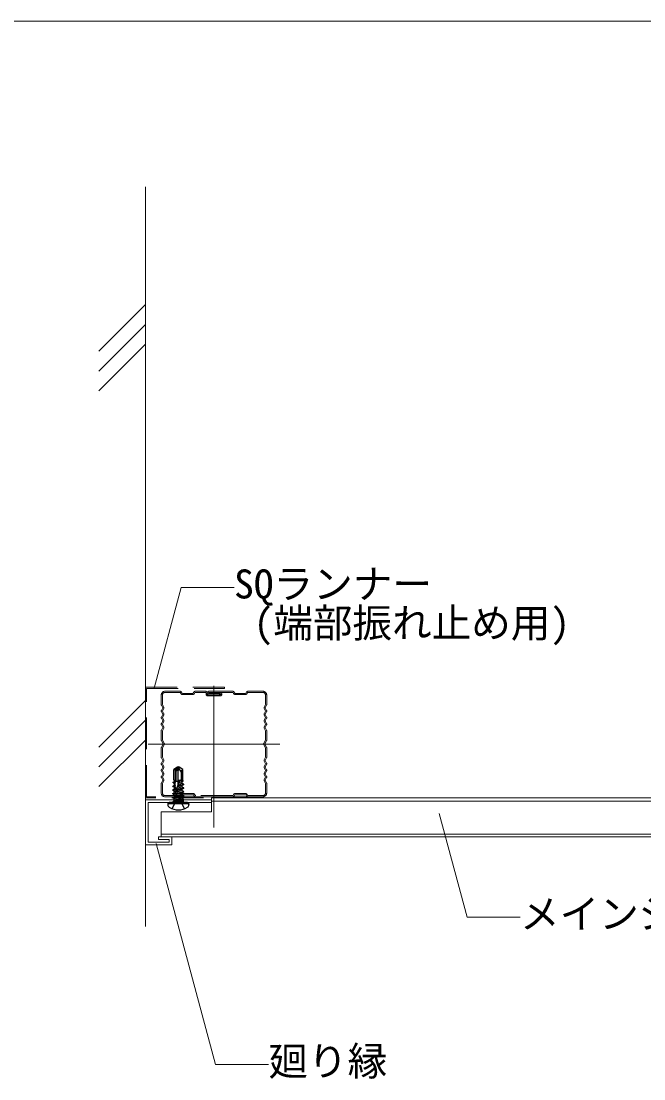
# Model space of a CAD drawing. Units: millimetres on the paper, with parts at other scales. Extents: x -195 to 195, y -140 to 138.
# Drawn here: x -49.21 to -25.6, y -111.37 to -71.29 of the extents above; entities that cross this region are included whole.
import ezdxf
from ezdxf.enums import TextEntityAlignment as Align

# ---------------------------------------------------------------- set-up
doc = ezdxf.new("R2010")
doc.units = ezdxf.units.MM
doc.linetypes.add('CHAIN2', pattern=[12, 9, -1, 1, -1])
doc.linetypes.add('DASHED1', pattern=[1.8, 1.2, -0.6])
for name, color, linetype, lineweight in [('4-0_中心線', 4, 'CHAIN2', 9), ('4-1_吊り材', 7, 'DASHED1', 18), ('4-2_メインジョイナー', 3, 'Continuous', 18), ('4-4_野縁', 4, 'DASHED1', 9), ('4-6_文字・矢印', 7, 'Continuous', 18), ('4-9_躯体他', 4, 'Continuous', 9), ('4-B_補強金具・金具・その他', 3, 'Continuous', 18), ('4-C_ビス・アンカーボルト・強調図形', 2, 'Continuous', 25), ('F-3_クロスジョイナー', 3, 'Continuous', 18)]:
    doc.layers.add(name, color=color, linetype=linetype, lineweight=lineweight)
doc.styles.add('ＭＳ ゴシック', font='')
doc.styles.get('ＭＳ ゴシック').set_extended_font_data('MS Gothic')

msp = doc.modelspace()

# ---------------------------------------------------------------- linework, layer by layer
at = {"layer": '4-0_中心線'}
for p, q in [((-41.9, -101.182), (-41.9, -96.482)), ((-41.9, -101.847), (-41.9, -98.022)), ((-44.4, -98.682), (-39.4, -98.682))]:
    msp.add_line(p, q, dxfattribs=at)
at = {"layer": '4-1_吊り材'}
for p, q in [((-44.455, -96.572), (-41.5, -96.572)), ((-44.455, -100.682), (-44.455, -96.572)), ((-41.5, -96.527), (-41.5, -96.572)), ((-40.5, -100.682), (-44.455, -100.682)), ((-40.5, -100.682), (-40.5, -100.727))]:
    msp.add_line(p, q, dxfattribs=at)
msp.add_lwpolyline([(-40.5, -100.727), (-44.5, -100.727), (-44.5, -96.527), (-41.5, -96.527)], dxfattribs=at)
at = {"layer": '4-2_メインジョイナー'}
for p, q in [((-42, -100.727), (-4.529, -100.727)), ((-42, -100.847), (-4.529, -100.847)), ((-43.9, -102.097), (-4.529, -102.097)), ((-43.9, -102.197), (-4.529, -102.197))]:
    msp.add_line(p, q, dxfattribs=at)
at = {"layer": '4-4_野縁'}
for p, q in [((-43.9, -96.832), (-43.9, -97.182)), ((-43.9, -96.832), (-43.9, -97.182)), ((-43.855, -96.832), (-43.855, -97.182)), ((-43.195, -96.682), (-43.75, -96.682)), ((-43.195, -96.727), (-43.75, -96.727)), ((-43.17, -96.743), (-43.158, -96.767)), ((-43.13, -96.722), (-43.118, -96.746)), ((-42.709, -96.762), (-43.091, -96.762)), ((-42.709, -96.807), (-43.091, -96.807)), ((-42.67, -96.722), (-42.682, -96.746)), ((-42.63, -96.743), (-42.642, -96.767)), ((-42.608, -96.727), (-42.228, -96.727)), ((-42.228, -96.682), (-42.605, -96.682)), ((-42.2, -96.755), (-42.2, -96.789)), ((-42.155, -96.789), (-42.155, -96.755)), ((-42.127, -96.817), (-41.668, -96.817)), ((-41.668, -96.862), (-42.127, -96.862)), ((-42.088, -96.682), (-41.195, -96.682)), ((-41.195, -96.727), (-42.088, -96.727)), ((-41.668, -96.772), (-42.088, -96.772)), ((-42.071, -96.727), (-42.071, -96.772)), ((-41.685, -96.772), (-41.685, -96.817)), ((-41.17, -96.743), (-41.158, -96.767)), ((-41.13, -96.722), (-41.118, -96.746)), ((-41.091, -96.762), (-40.709, -96.762)), ((-41.091, -96.807), (-40.709, -96.807)), ((-40.67, -96.722), (-40.682, -96.746)), ((-40.63, -96.743), (-40.642, -96.767)), ((-40.605, -96.682), (-40.047, -96.682)), ((-40.605, -96.727), (-40.047, -96.727)), ((-40.05, -96.682), (-40.329, -96.682)), ((-39.945, -96.832), (-39.945, -97.182)), ((-39.9, -96.832), (-39.9, -97.182)), ((-39.9, -96.832), (-39.9, -97.182)), ((-43.844, -97.303), (-43.894, -97.207)), ((-43.844, -97.303), (-43.894, -97.207)), ((-43.844, -97.312), (-43.894, -97.408)), ((-43.844, -97.312), (-43.894, -97.408)), ((-43.804, -97.282), (-43.854, -97.186)), ((-43.804, -97.333), (-43.854, -97.429)), ((-39.996, -97.282), (-39.946, -97.186)), ((-39.996, -97.333), (-39.946, -97.429)), ((-39.956, -97.303), (-39.906, -97.207)), ((-39.956, -97.303), (-39.906, -97.207)), ((-39.956, -97.312), (-39.906, -97.408)), ((-39.956, -97.312), (-39.906, -97.408)), ((-43.844, -97.553), (-43.894, -97.457)), ((-43.844, -97.553), (-43.894, -97.457)), ((-43.844, -97.562), (-43.894, -97.658)), ((-43.844, -97.562), (-43.894, -97.658)), ((-43.844, -97.803), (-43.894, -97.707)), ((-43.844, -97.803), (-43.894, -97.707)), ((-43.804, -97.532), (-43.854, -97.436)), ((-43.804, -97.583), (-43.854, -97.679)), ((-43.804, -97.782), (-43.854, -97.686)), ((-39.996, -97.532), (-39.946, -97.436)), ((-39.996, -97.583), (-39.946, -97.679)), ((-39.996, -97.782), (-39.946, -97.686)), ((-39.956, -97.553), (-39.906, -97.457)), ((-39.956, -97.553), (-39.906, -97.457)), ((-39.956, -97.562), (-39.906, -97.658)), ((-39.956, -97.562), (-39.906, -97.658)), ((-39.956, -97.803), (-39.906, -97.707)), ((-39.956, -97.803), (-39.906, -97.707)), ((-43.9, -98.532), (-43.9, -98.182)), ((-43.844, -97.812), (-43.894, -97.908)), ((-43.844, -97.812), (-43.894, -97.908)), ((-43.844, -98.053), (-43.894, -97.957)), ((-43.844, -98.053), (-43.894, -97.957)), ((-43.844, -98.062), (-43.894, -98.158)), ((-43.844, -98.062), (-43.894, -98.158)), ((-43.855, -98.532), (-43.855, -98.182)), ((-43.804, -97.833), (-43.854, -97.929)), ((-43.804, -98.032), (-43.854, -97.936)), ((-43.804, -98.083), (-43.854, -98.179)), ((-39.996, -97.833), (-39.946, -97.929)), ((-39.996, -98.032), (-39.946, -97.936)), ((-39.996, -98.083), (-39.946, -98.179)), ((-39.996, -98.083), (-39.946, -98.179)), ((-39.956, -97.812), (-39.906, -97.908)), ((-39.956, -97.812), (-39.906, -97.908)), ((-39.956, -98.053), (-39.906, -97.957)), ((-39.956, -98.053), (-39.906, -97.957)), ((-39.956, -98.062), (-39.906, -98.158)), ((-39.956, -98.062), (-39.906, -98.158)), ((-39.945, -98.532), (-39.945, -98.182)), ((-39.9, -98.532), (-39.9, -98.182)), ((-43.893, -98.559), (-43.824, -98.677)), ((-43.854, -98.536), (-43.785, -98.655)), ((-39.946, -98.536), (-40.015, -98.655)), ((-39.907, -98.559), (-39.976, -98.677)), ((-43.9, -99.182), (-43.9, -98.832)), ((-43.893, -98.806), (-43.824, -98.687)), ((-43.855, -99.182), (-43.855, -98.832)), ((-43.854, -98.828), (-43.785, -98.71)), ((-43.833, -98.682), (-43.78, -98.682)), ((-39.946, -98.828), (-40.015, -98.71)), ((-39.907, -98.806), (-39.976, -98.687)), ((-39.945, -98.832), (-39.945, -99.182)), ((-39.9, -98.832), (-39.9, -99.157)), ((-39.9, -98.857), (-39.9, -99.182)), ((-43.894, -99.206), (-43.844, -99.302)), ((-43.844, -99.311), (-43.894, -99.407)), ((-43.854, -99.185), (-43.804, -99.281)), ((-43.804, -99.332), (-43.854, -99.428)), ((-39.946, -99.185), (-39.996, -99.281)), ((-39.946, -99.185), (-39.996, -99.281)), ((-39.996, -99.332), (-39.946, -99.428)), ((-39.906, -99.206), (-39.956, -99.302)), ((-39.956, -99.311), (-39.906, -99.407)), ((-43.844, -99.552), (-43.894, -99.456)), ((-43.844, -99.561), (-43.894, -99.657)), ((-43.844, -99.802), (-43.894, -99.706)), ((-43.804, -99.531), (-43.854, -99.435)), ((-43.804, -99.582), (-43.854, -99.678)), ((-43.804, -99.781), (-43.854, -99.685)), ((-39.996, -99.531), (-39.946, -99.435)), ((-39.996, -99.582), (-39.946, -99.678)), ((-39.996, -99.781), (-39.946, -99.685)), ((-39.956, -99.552), (-39.906, -99.456)), ((-39.956, -99.561), (-39.906, -99.657)), ((-39.956, -99.802), (-39.906, -99.706)), ((-43.9, -100.532), (-43.9, -100.182)), ((-43.844, -99.811), (-43.894, -99.907)), ((-43.844, -100.052), (-43.894, -99.956)), ((-43.844, -100.061), (-43.894, -100.157)), ((-43.855, -100.532), (-43.855, -100.182)), ((-43.804, -99.832), (-43.854, -99.928)), ((-43.804, -100.031), (-43.854, -99.935)), ((-43.804, -100.082), (-43.854, -100.178)), ((-39.996, -99.832), (-39.946, -99.928)), ((-39.996, -100.031), (-39.946, -99.935)), ((-39.996, -100.082), (-39.946, -100.178)), ((-39.956, -99.811), (-39.906, -99.907)), ((-39.956, -100.052), (-39.906, -99.956)), ((-39.956, -100.061), (-39.906, -100.157)), ((-39.945, -100.532), (-39.945, -100.182)), ((-39.9, -100.532), (-39.9, -100.182)), ((-43.9, -100.532), (-43.9, -100.232)), ((-42.694, -100.557), (-43.106, -100.557)), ((-41.158, -100.598), (-41.17, -100.622)), ((-41.091, -100.557), (-40.709, -100.557)), ((-40.63, -100.622), (-40.642, -100.598)), ((-39.9, -100.532), (-39.9, -100.232)), ((-43.9, -100.682), (-43.899, -100.682)), ((-43.752, -100.682), (-43.469, -100.682)), ((-43.206, -100.637), (-43.75, -100.637)), ((-43.206, -100.682), (-43.75, -100.682)), ((-43.135, -100.625), (-43.136, -100.628)), ((-42.694, -100.602), (-43.106, -100.602)), ((-42.665, -100.625), (-42.664, -100.628)), ((-41.195, -100.637), (-42.594, -100.637)), ((-41.195, -100.682), (-42.594, -100.682)), ((-41.118, -100.619), (-41.13, -100.643)), ((-41.091, -100.602), (-40.709, -100.602)), ((-40.67, -100.643), (-40.682, -100.619)), ((-40.605, -100.637), (-40.045, -100.637)), ((-40.605, -100.682), (-40.045, -100.682))]:
    msp.add_line(p, q, dxfattribs=at)
for centre, radius, start, end in [((-43.75, -96.832), 0.15, 90, 180), ((-43.75, -96.832), 0.105, 90, 180), ((-43.195, -96.755), 0.073, 27, 90), ((-43.195, -96.755), 0.028, 27, 90), ((-43.091, -96.732), 0.075, 207, 270), ((-43.091, -96.732), 0.03, 207, 270), ((-42.709, -96.732), 0.03, 270, 333), ((-42.709, -96.732), 0.075, 270, 333), ((-42.605, -96.755), 0.073, 90, 153), ((-42.605, -96.755), 0.028, 90, 153), ((-42.228, -96.755), 0.073, 0, 90), ((-42.228, -96.755), 0.028, 0, 90), ((-42.127, -96.789), 0.073, 180, 270), ((-42.088, -96.75), 0.0675, 90, 180), ((-42.088, -96.75), 0.0675, 180, 270), ((-42.127, -96.789), 0.028, 180, 270), ((-42.088, -96.75), 0.0225, 90, 180), ((-42.088, -96.75), 0.0225, 180, 270), ((-41.668, -96.795), 0.0675, 0, 90), ((-41.668, -96.795), 0.0225, 0, 90), ((-41.668, -96.795), 0.0225, 270, 0), ((-41.668, -96.795), 0.0675, 270, 0), ((-41.195, -96.755), 0.073, 27, 90), ((-41.195, -96.755), 0.028, 27, 90), ((-41.091, -96.732), 0.075, 207, 270), ((-41.091, -96.732), 0.03, 207, 270), ((-40.709, -96.732), 0.03, 270, 333), ((-40.709, -96.732), 0.075, 270, 333), ((-40.605, -96.755), 0.073, 90, 153), ((-40.605, -96.755), 0.028, 90, 153), ((-40.05, -96.832), 0.15, 0, 90), ((-40.05, -96.832), 0.105, 0, 90), ((-43.847, -97.182), 0.053, 180, 207.4785), ((-43.847, -97.182), 0.053, 180, 207.4785), ((-43.847, -97.182), 0.008, 180, 207.4785), ((-43.853, -97.307), 0.01, 332.5215, 27.4785), ((-43.853, -97.307), 0.01, 332.5215, 27.4785), ((-43.853, -97.307), 0.055, 332.5215, 27.4785), ((-39.947, -97.307), 0.055, 152.5215, 207.4785), ((-39.947, -97.307), 0.01, 152.5215, 207.4785), ((-39.947, -97.307), 0.01, 152.5215, 207.4785), ((-39.953, -97.182), 0.008, 332.5215, 0), ((-39.953, -97.182), 0.053, 332.5215, 0), ((-39.953, -97.182), 0.053, 332.5215, 0), ((-43.847, -97.432), 0.053, 152.5215, 207.4785), ((-43.847, -97.432), 0.053, 152.5215, 207.4785), ((-43.847, -97.682), 0.053, 152.5215, 207.4785), ((-43.847, -97.682), 0.053, 152.5215, 207.4785), ((-43.847, -97.432), 0.008, 152.5215, 207.4785), ((-43.847, -97.682), 0.008, 152.5215, 207.4785), ((-43.853, -97.557), 0.01, 332.5215, 27.4785), ((-43.853, -97.557), 0.01, 332.5215, 27.4785), ((-43.853, -97.557), 0.055, 332.5215, 27.4785), ((-43.853, -97.807), 0.055, 332.5215, 27.4785), ((-39.947, -97.557), 0.055, 152.5215, 207.4785), ((-39.947, -97.807), 0.055, 152.5215, 207.4785), ((-39.947, -97.557), 0.01, 152.5215, 207.4785), ((-39.947, -97.557), 0.01, 152.5215, 207.4785), ((-39.953, -97.432), 0.008, 332.5215, 27.4785), ((-39.953, -97.682), 0.008, 332.5215, 27.4785), ((-39.953, -97.432), 0.053, 332.5215, 27.4785), ((-39.953, -97.432), 0.053, 332.5215, 27.4785), ((-39.953, -97.682), 0.053, 332.5215, 27.4785), ((-39.953, -97.682), 0.053, 332.5215, 27.4785), ((-43.847, -97.932), 0.053, 152.5215, 207.4785), ((-43.847, -97.932), 0.053, 152.5215, 207.4785), ((-43.847, -98.182), 0.053, 152.5215, 180), ((-43.847, -98.182), 0.053, 152.5215, 180), ((-43.847, -97.932), 0.008, 152.5215, 207.4785), ((-43.847, -98.182), 0.008, 152.5215, 180), ((-43.853, -97.807), 0.01, 332.5215, 27.4785), ((-43.853, -97.807), 0.01, 332.5215, 27.4785), ((-43.853, -98.057), 0.01, 332.5215, 27.4785), ((-43.853, -98.057), 0.01, 332.5215, 27.4785), ((-43.853, -98.057), 0.055, 332.5215, 27.4785), ((-39.947, -98.057), 0.055, 152.5215, 207.4785), ((-39.947, -97.807), 0.01, 152.5215, 207.4785), ((-39.947, -97.807), 0.01, 152.5215, 207.4785), ((-39.947, -98.057), 0.01, 152.5215, 207.4785), ((-39.947, -98.057), 0.01, 152.5215, 207.4785), ((-39.953, -97.932), 0.008, 332.5215, 27.4785), ((-39.953, -98.182), 0.008, 0, 27.4785), ((-39.953, -97.932), 0.053, 332.5215, 27.4785), ((-39.953, -97.932), 0.053, 332.5215, 27.4785), ((-39.953, -98.182), 0.053, 0, 27.4785), ((-39.953, -98.182), 0.053, 0, 27.4785), ((-43.847, -98.532), 0.053, 180, 210.052), ((-43.847, -98.532), 0.008, 180, 210.052), ((-39.953, -98.532), 0.008, 329.9479, 360), ((-39.953, -98.532), 0.053, 329.9479, 360), ((-43.847, -98.832), 0.053, 149.9479, 180), ((-43.847, -98.832), 0.008, 149.9479, 180), ((-43.833, -98.682), 0.01, 329.9479, 30.0521), ((-43.833, -98.682), 0.055, 329.9479, 30.0521), ((-39.967, -98.682), 0.055, 149.9479, 210.0521), ((-39.967, -98.682), 0.01, 149.9479, 210.0521), ((-39.953, -98.832), 0.008, 0, 30.0521), ((-39.953, -98.832), 0.053, 0, 30.0521), ((-43.85, -99.182), 0.05, 180, 207.4785), ((-43.85, -99.182), 0.005, 180, 207.4785), ((-43.853, -99.307), 0.01, 332.5215, 27.4785), ((-43.853, -99.307), 0.055, 332.5215, 27.4785), ((-39.947, -99.307), 0.055, 152.5215, 207.4785), ((-39.947, -99.307), 0.01, 152.5215, 207.4785), ((-39.95, -99.182), 0.005, 332.5215, 0), ((-39.95, -99.182), 0.005, 332.5215, 0), ((-39.95, -99.182), 0.005, 332.5215, 0), ((-39.95, -99.182), 0.005, 332.5215, 0), ((-39.95, -99.182), 0.05, 332.5215, 0), ((-39.95, -99.182), 0.05, 332.5215, 0), ((-39.95, -99.182), 0.05, 332.5215, 0), ((-39.95, -99.182), 0.05, 332.5215, 0), ((-43.847, -99.432), 0.053, 152.5215, 207.4785), ((-43.847, -99.682), 0.053, 152.5215, 207.4785), ((-43.847, -99.432), 0.008, 152.5215, 207.4785), ((-43.847, -99.682), 0.008, 152.5215, 207.4785), ((-43.853, -99.557), 0.01, 332.5215, 27.4785), ((-43.853, -99.557), 0.055, 332.5215, 27.4785), ((-43.853, -99.807), 0.055, 332.5215, 27.4785), ((-39.947, -99.557), 0.055, 152.5215, 207.4785), ((-39.947, -99.807), 0.055, 152.5215, 207.4785), ((-39.947, -99.557), 0.01, 152.5215, 207.4785), ((-39.953, -99.432), 0.008, 332.5215, 27.4785), ((-39.953, -99.682), 0.008, 332.5215, 27.4785), ((-39.953, -99.432), 0.053, 332.5215, 27.4785), ((-39.953, -99.682), 0.053, 332.5215, 27.4785), ((-43.847, -99.932), 0.053, 152.5215, 207.4785), ((-43.847, -100.182), 0.053, 152.5215, 180.793), ((-43.847, -99.932), 0.008, 152.5215, 207.4785), ((-43.847, -100.182), 0.008, 152.5215, 180.793), ((-43.853, -99.807), 0.01, 332.5215, 27.4785), ((-43.853, -100.057), 0.01, 332.5215, 27.4785), ((-43.853, -100.057), 0.055, 332.5215, 27.4785), ((-39.947, -100.057), 0.055, 152.5215, 207.4785), ((-39.947, -99.807), 0.01, 152.5215, 207.4785), ((-39.947, -100.057), 0.01, 152.5215, 207.4785), ((-39.953, -99.932), 0.008, 332.5215, 27.4785), ((-39.953, -100.182), 0.008, 0, 27.4785), ((-39.953, -99.932), 0.053, 332.5215, 27.4785), ((-39.953, -100.182), 0.053, 0, 27.4785), ((-43.75, -100.532), 0.15, 180, 270), ((-43.75, -100.532), 0.105, 180, 270), ((-43.106, -100.632), 0.075, 90, 165), ((-42.694, -100.632), 0.075, 15, 90), ((-41.091, -100.632), 0.075, 90, 153), ((-40.709, -100.632), 0.075, 27, 90), ((-40.05, -100.532), 0.105, 270, 0), ((-40.05, -100.532), 0.15, 270, 0), ((-43.206, -100.609), 0.028, 270, 345), ((-43.206, -100.609), 0.073, 270, 345), ((-43.106, -100.632), 0.03, 90, 165), ((-42.694, -100.632), 0.03, 15, 90), ((-42.594, -100.609), 0.073, 195, 270), ((-42.594, -100.609), 0.028, 195, 270), ((-41.195, -100.609), 0.028, 270, 333), ((-41.195, -100.609), 0.073, 270, 333), ((-41.091, -100.632), 0.03, 90, 153), ((-40.709, -100.632), 0.03, 27, 90), ((-40.605, -100.609), 0.073, 207, 270), ((-40.605, -100.609), 0.028, 207, 270)]:
    msp.add_arc(centre, radius, start, end, dxfattribs=at)
at = {"layer": '4-6_文字・矢印'}
for p, q in [((-44.168, -96.56), (-43.146, -92.746)), ((-43.146, -92.746), (-41.137, -92.746)), ((-33.363, -101.31), (-32.307, -105.248)), ((-44.09, -102.452), (-41.845, -110.828)), ((-32.307, -105.248), (-30.298, -105.248)), ((-41.845, -110.828), (-39.836, -110.828))]:
    msp.add_line(p, q, dxfattribs=at)
at = {"layer": '4-9_躯体他'}
for p, q in [((-44.5, -77.565), (-44.5, -105.6)), ((-46.268, -83.797), (-44.5, -82.03)), ((-46.268, -84.547), (-44.5, -82.78)), ((-46.268, -85.297), (-44.5, -83.53)), ((-46.268, -98.797), (-44.5, -97.03)), ((-46.268, -99.547), (-44.5, -97.78)), ((-46.268, -100.297), (-44.5, -98.53))]:
    msp.add_line(p, q, dxfattribs=at)
at = {"layer": '4-B_補強金具・金具・その他'}
for p, q in [((-44.5, -100.797), (-42, -100.797)), ((-44.5, -100.797), (-44.5, -102.497)), ((-44.4, -100.897), (-42, -100.897)), ((-42, -100.797), (-42, -100.897)), ((-44, -102.197), (-44, -102.297)), ((-44.5, -102.497), (-43.5, -102.497)), ((-44, -102.297), (-43.6, -102.297)), ((-43.6, -102.297), (-43.6, -102.397))]:
    msp.add_line(p, q, dxfattribs=at)
for points in [[(-44.4, -100.897), (-44.4, -102.397), (-43.6, -102.397)], [(-43.9, -102.197), (-43.9, -101.247), (-42, -101.247), (-42, -100.727)], [(-44, -102.197), (-43.5, -102.197), (-43.5, -102.497)]]:
    msp.add_lwpolyline(points, dxfattribs=at)
at = {"layer": '4-C_ビス・アンカーボルト・強調図形'}
for p, q in [((-43.286, -99.555), (-43.42, -99.649)), ((-43.42, -100.047), (-43.42, -99.649)), ((-43.37, -99.675), (-43.42, -99.649)), ((-43.259, -99.597), (-43.37, -99.675)), ((-43.37, -99.675), (-43.37, -100.097)), ((-43.34, -99.738), (-43.259, -99.597)), ((-43.34, -99.738), (-43.34, -100.097)), ((-43.25, -99.547), (-43.286, -99.555)), ((-43.286, -99.555), (-43.259, -99.597)), ((-43.255, -99.688), (-43.27, -99.714)), ((-43.27, -99.714), (-43.27, -100.24)), ((-43.259, -99.597), (-43.25, -99.547)), ((-43.24, -99.592), (-43.25, -99.547)), ((-43.179, -99.677), (-43.186, -99.673)), ((-43.14, -99.753), (-43.14, -100.047)), ((-43.105, -99.672), (-43.08, -99.649)), ((-43.08, -100.047), (-43.08, -99.649)), ((-43.45, -100.152), (-43.442, -100.126)), ((-43.45, -100.152), (-43.367, -100.139)), ((-43.45, -100.152), (-43.4, -100.181)), ((-43.442, -100.126), (-43.4, -100.102)), ((-43.442, -100.126), (-43.368, -100.109)), ((-43.42, -100.047), (-43.392, -100.047)), ((-43.4, -100.102), (-43.4, -100.047)), ((-43.389, -100.099), (-43.4, -100.102)), ((-43.4, -100.181), (-43.384, -100.177)), ((-43.4, -100.243), (-43.4, -100.181)), ((-43.392, -100.047), (-43.389, -100.099)), ((-43.231, -100.097), (-43.389, -100.097)), ((-43.368, -100.109), (-43.389, -100.099)), ((-43.384, -100.177), (-43.367, -100.139)), ((-43.384, -100.177), (-43.381, -100.238)), ((-43.368, -100.109), (-43.367, -100.139)), ((-43.218, -100.047), (-43.293, -100.327)), ((-43.1, -100.172), (-43.262, -100.21)), ((-43.244, -100.144), (-43.1, -100.11)), ((-43.244, -100.144), (-43.215, -100.115)), ((-43.17, -100.047), (-43.221, -100.06)), ((-43.203, -100.07), (-43.221, -100.06)), ((-43.218, -100.047), (-43.08, -100.047)), ((-43.203, -100.07), (-43.215, -100.115)), ((-43.215, -100.115), (-43.067, -100.092)), ((-43.203, -100.07), (-43.106, -100.047)), ((-43.067, -100.092), (-43.1, -100.11)), ((-43.1, -100.172), (-43.1, -100.11)), ((-43.067, -100.092), (-43.08, -100.047)), ((-43.46, -100.277), (-43.4, -100.243)), ((-43.46, -100.277), (-43.36, -100.26)), ((-43.46, -100.287), (-43.359, -100.27)), ((-43.46, -100.287), (-43.46, -100.277)), ((-43.46, -100.287), (-43.4, -100.322)), ((-43.46, -100.428), (-43.04, -100.358)), ((-43.46, -100.418), (-43.4, -100.384)), ((-43.46, -100.428), (-43.46, -100.418)), ((-43.46, -100.428), (-43.4, -100.463)), ((-43.46, -100.569), (-43.04, -100.499)), ((-43.46, -100.559), (-43.4, -100.525)), ((-43.46, -100.569), (-43.46, -100.559)), ((-43.46, -100.569), (-43.4, -100.604)), ((-43.381, -100.238), (-43.4, -100.243)), ((-43.1, -100.313), (-43.4, -100.384)), ((-43.4, -100.322), (-43.377, -100.316)), ((-43.4, -100.384), (-43.4, -100.322)), ((-43.4, -100.463), (-43.1, -100.392)), ((-43.1, -100.454), (-43.4, -100.525)), ((-43.4, -100.525), (-43.4, -100.463)), ((-43.4, -100.604), (-43.1, -100.533)), ((-43.1, -100.595), (-43.4, -100.666)), ((-43.36, -100.26), (-43.381, -100.238)), ((-43.377, -100.316), (-43.359, -100.27)), ((-43.377, -100.316), (-43.375, -100.341)), ((-43.36, -100.26), (-43.359, -100.27)), ((-43.285, -100.295), (-43.1, -100.251)), ((-43.285, -100.295), (-43.253, -100.252)), ((-43.25, -100.242), (-43.262, -100.21)), ((-43.253, -100.252), (-43.04, -100.217)), ((-43.25, -100.242), (-43.253, -100.252)), ((-43.04, -100.217), (-43.1, -100.251)), ((-43.1, -100.313), (-43.1, -100.251)), ((-43.04, -100.358), (-43.1, -100.392)), ((-43.1, -100.454), (-43.1, -100.392)), ((-43.04, -100.499), (-43.1, -100.533)), ((-43.1, -100.595), (-43.1, -100.533)), ((-43.04, -100.217), (-43.04, -100.207)), ((-43.04, -100.358), (-43.04, -100.348)), ((-43.04, -100.499), (-43.04, -100.489)), ((-42.85, -100.947), (-43.65, -100.947)), ((-43.65, -100.947), (-43.65, -100.977)), ((-42.9, -100.897), (-43.6, -100.897)), ((-43.48, -101.135), (-43.365, -100.904)), ((-43.46, -100.897), (-43.428, -100.866)), ((-43.455, -100.697), (-43.4, -100.666)), ((-43.451, -100.716), (-43.455, -100.697)), ((-43.451, -100.716), (-43.04, -100.64)), ((-43.451, -100.716), (-43.405, -100.742)), ((-43.428, -100.866), (-43.072, -100.866)), ((-43.096, -100.739), (-43.409, -100.812)), ((-43.409, -100.812), (-43.405, -100.742)), ((-43.405, -100.742), (-43.1, -100.674)), ((-43.4, -100.666), (-43.4, -100.604)), ((-43.25, -100.843), (-43.365, -100.904)), ((-43.25, -100.843), (-43.136, -100.904)), ((-43.155, -100.817), (-43.068, -100.797)), ((-43.02, -101.135), (-43.136, -100.904)), ((-43.121, -100.817), (-43.091, -100.81)), ((-43.04, -100.64), (-43.1, -100.674)), ((-43.1, -100.676), (-43.1, -100.674)), ((-43.096, -100.739), (-43.1, -100.676)), ((-43.068, -100.797), (-43.091, -100.81)), ((-43.09, -100.817), (-43.091, -100.81)), ((-43.073, -100.817), (-43.072, -100.866)), ((-43.04, -100.897), (-43.072, -100.866)), ((-43.068, -100.797), (-43.059, -100.76)), ((-43.04, -100.64), (-43.04, -100.63)), ((-42.85, -100.947), (-42.85, -100.977))]:
    msp.add_line(p, q, dxfattribs=at)
for points in [[(-43.08, -99.649), (-43.214, -99.555), (-43.25, -99.547)], [(-43.25, -100.242), (-43.04, -100.207), (-43.1, -100.172)], [(-43.46, -100.418), (-43.04, -100.348), (-43.1, -100.313)], [(-43.46, -100.559), (-43.04, -100.489), (-43.1, -100.454)], [(-43.455, -100.697), (-43.04, -100.63), (-43.1, -100.595)], [(-43.073, -100.817), (-43.427, -100.817), (-43.428, -100.866)], [(-43.401, -100.817), (-43.059, -100.76), (-43.096, -100.739)]]:
    msp.add_lwpolyline(points, dxfattribs=at)
for centre, radius, start, end in [((-43.371, -99.621), 0.134, 330, 12.5), ((-43.214, -99.712), 0.0479, 55, 150), ((-43.109, -99.563), 0.134, 192.5, 235), ((-43.145, -99.629), 0.0594, 235, 312.8457), ((-43.232, -99.753), 0.0921, 0, 55), ((-43.03, -99.753), 0.11, 132.8457, 180), ((-43.345, -100.272), 0.075, 246.0793, 313.5446), ((-43.6, -100.947), 0.05, 90, 180), ((-43.53, -100.977), 0.12, 180, 238.1092), ((-42.97, -100.977), 0.12, 301.8908, 0), ((-42.9, -100.947), 0.05, 0, 90), ((-43.25, -100.527), 0.65, 238.1092, 301.8908)]:
    msp.add_arc(centre, radius, start, end, dxfattribs=at)
at = {"layer": 'F-3_クロスジョイナー'}
msp.add_line((-191, -71.29), (-2, -71.29), dxfattribs=at)

# ---------------------------------------------------------------- texts
at = {"layer": '4-6_文字・矢印', "style": 'ＭＳ ゴシック'}
for s, p in [('SQランナー', (-41.137, -93.496)), ('(端部振れ止め用)', (-40.4, -94.975)), ('メインジョイナー', (-30.298, -105.998)), ('廻り縁', (-39.836, -111.578))]:
    msp.add_text(s, height=1.1, dxfattribs=at).set_placement(p, align=Align.BOTTOM_LEFT)

doc.saveas('drawing.dxf')
